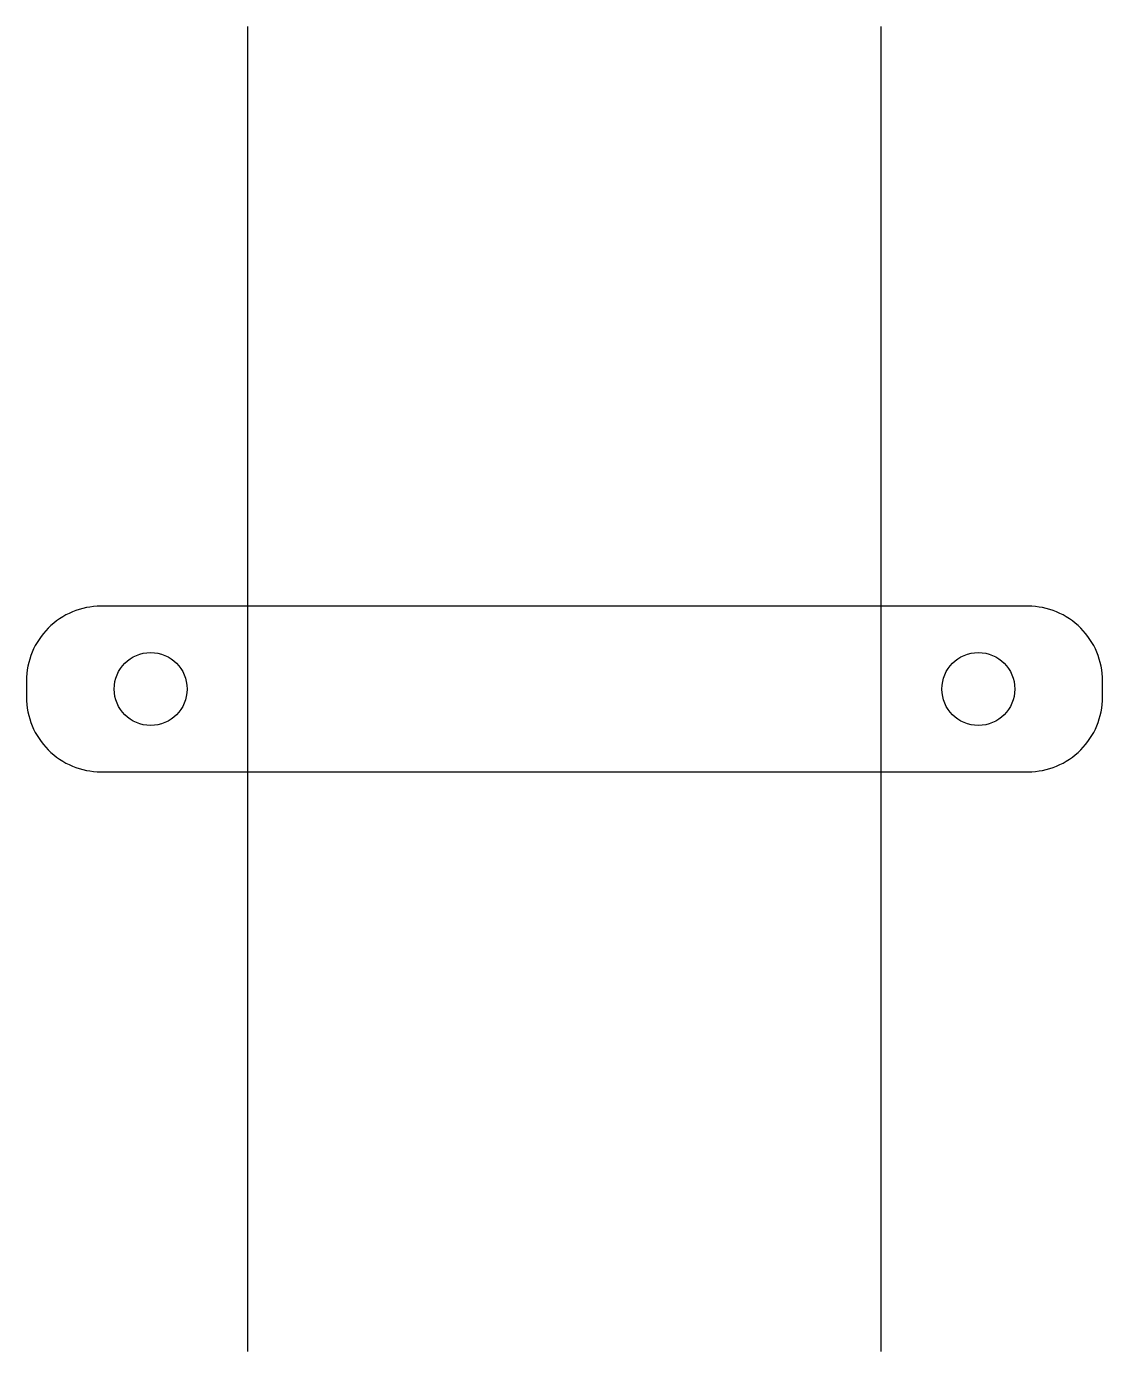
# Model space of a CAD drawing. Extents: x -41 to 41, y -51 to 51.
import ezdxf

# ---------------------------------------------------------------- set-up
doc = ezdxf.new("R2010")
doc.units = 0
doc.layers.add('LAYER1', color=7, linetype='continuous')
doc.layers.add('LAYER2', color=242, linetype='Continuous')

msp = doc.modelspace()

# ---------------------------------------------------------------- linework, layer by layer
at = {"layer": 'LAYER1', "color": 0}
msp.add_lwpolyline([(-35.56, -6.35), (35.56, -6.35, 0.4142135624), (41.275, -0.635), (41.275, 0.635, 0.4142135624), (35.56, 6.35), (-35.56, 6.35, 0.4142135624), (-41.275, 0.635), (-41.275, -0.635, 0.4142135624)], format="xyb", close=True, dxfattribs=at)
for centre in [(-31.75, 0), (31.75, 0)]:
    msp.add_circle(centre, 2.794, dxfattribs=at)
at = {"layer": 'LAYER2', "color": 242}
for points in [[(-24.304625, -50.8), (-24.304625, 50.8)], [(24.304625, -50.8), (24.304625, 50.8)]]:
    msp.add_lwpolyline(points, dxfattribs=at)

doc.saveas('drawing.dxf')
